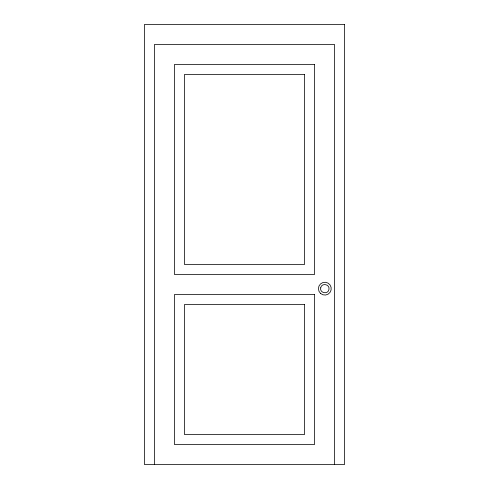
<?xml version="1.0" encoding="UTF-8"?>
<svg xmlns="http://www.w3.org/2000/svg" width="489" height="489" viewBox="0 0 489 489"><rect width="100%" height="100%" fill="white"/><g stroke="black" fill="none" stroke-linecap="round" stroke-linejoin="round"><path stroke-width="0.73" d="M334.519 464.55L334.519 44.456L154.481 44.456L154.481 464.55M320.698 287.844C319.421 293.1 328.107 294.824 328.938 289.482C330.216 284.225 321.53 282.495 320.698 287.844M344.525 24.45L144.475 24.45L144.475 464.55L344.525 464.55L344.525 24.45M314.519 64.456L174.481 64.456L174.481 274.506L314.519 274.506L314.519 64.456M304.513 74.462L184.487 74.462L184.487 264.506L304.513 264.506L304.513 74.462M314.519 294.512L174.481 294.512L174.481 444.544L314.519 444.544L314.519 294.512M304.513 304.513L184.487 304.513L184.487 434.544L304.513 434.544L304.513 304.513M320.607 293.479A6.406 6.406 0 0 0 331.114 289.91A6.406 6.406 0 0 0 322.771 282.593A6.406 6.406 0 0 0 320.607 293.479"/></g></svg>
